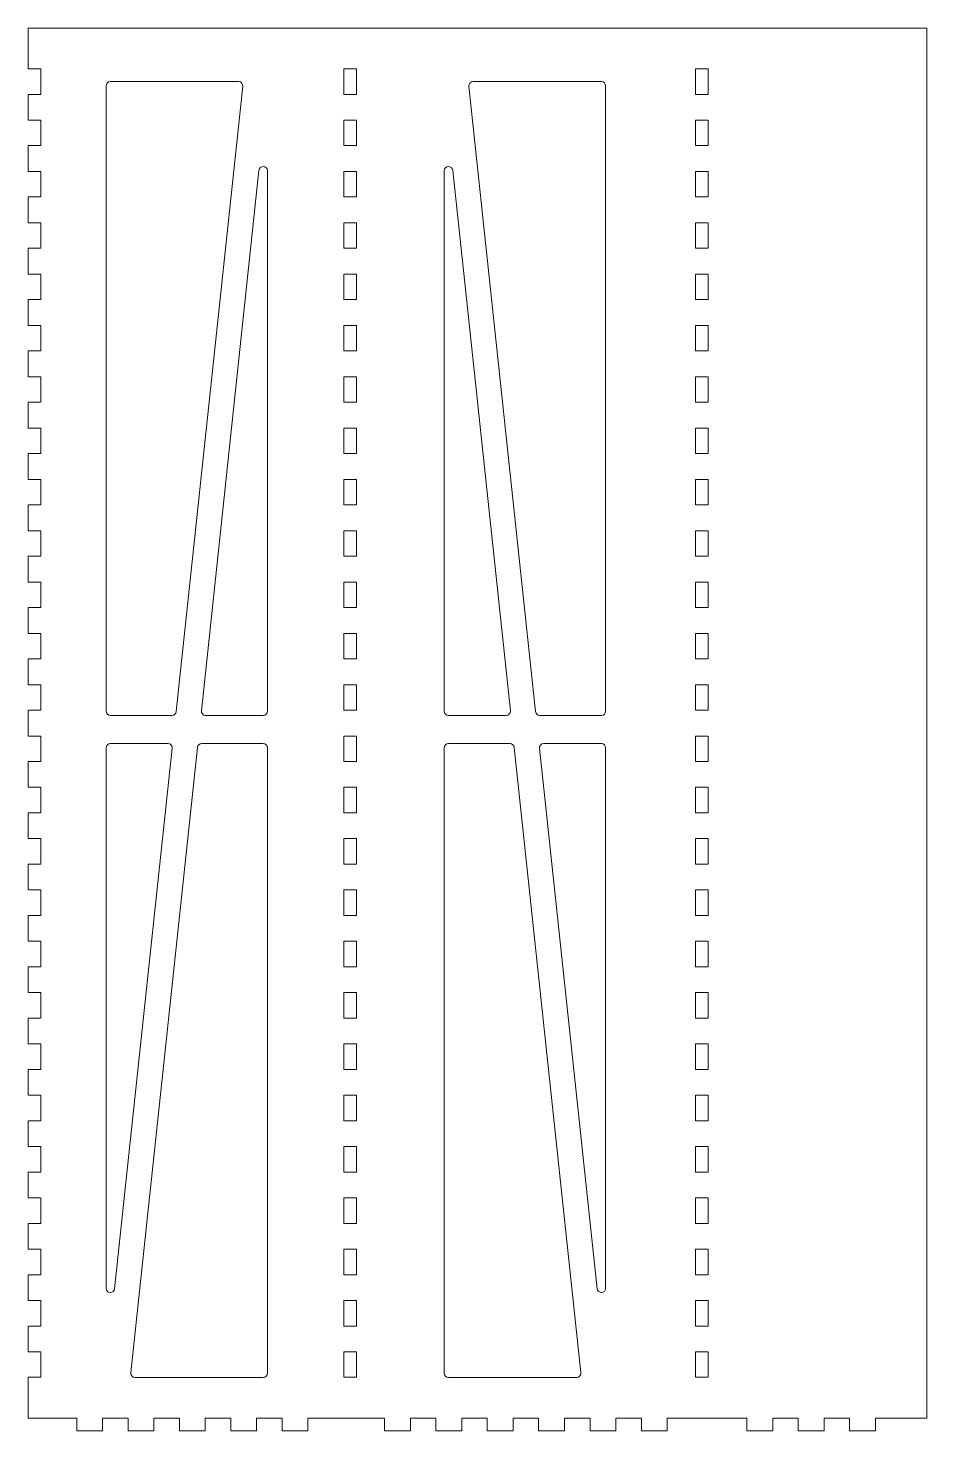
# Model space of a CAD drawing. Header units: millimetres. Extents: x 10 to 428, y 10 to 891.
# Drawn here: x 10 to 220, y 351.1 to 679.1 of the extents above; entities that cross this region are included whole.
import ezdxf

# ---------------------------------------------------------------- set-up
doc = ezdxf.new("R2010")
doc.units = ezdxf.units.MM
doc.header["$MEASUREMENT"] = 0
doc.layers.add('Layer 1', color=7, linetype='Continuous', lineweight=0)

msp = doc.modelspace()

# ---------------------------------------------------------------- linework, layer by layer
at = {"layer": 'Layer 1', "color": 18, "lineweight": 5, "true_color": 0x000000}
for points, knots in [([(220.02, 679.14), (220.02, 679.14), (10.02, 679.14), (10.02, 679.14), (10.01, 679.14), (10, 679.13), (10, 679.12), (10, 679.12), (10, 669.62), (10, 669.62), (10, 669.61), (10.01, 669.6), (10.02, 669.6), (10.02, 669.6), (13, 669.6), (13, 669.6), (13, 669.6), (13, 663.64), (13, 663.64), (13, 663.64), (10.02, 663.64), (10.02, 663.64), (10.01, 663.64), (10, 663.63), (10, 663.62), (10, 663.62), (10, 657.62), (10, 657.62), (10, 657.61), (10.01, 657.6), (10.02, 657.6), (10.02, 657.6), (13, 657.6), (13, 657.6), (13, 657.6), (13, 651.64), (13, 651.64), (13, 651.64), (10.02, 651.64), (10.02, 651.64), (10.01, 651.64), (10, 651.63), (10, 651.62), (10, 651.62), (10, 645.62), (10, 645.62), (10, 645.61), (10.01, 645.6), (10.02, 645.6), (10.02, 645.6), (13, 645.6), (13, 645.6), (13, 645.6), (13, 639.64), (13, 639.64), (13, 639.64), (10.02, 639.64), (10.02, 639.64), (10.01, 639.64), (10, 639.63), (10, 639.62), (10, 639.62), (10, 633.62), (10, 633.62), (10, 633.61), (10.01, 633.6), (10.02, 633.6), (10.02, 633.6), (13, 633.6), (13, 633.6), (13, 633.6), (13, 627.64), (13, 627.64), (13, 627.64), (10.02, 627.64), (10.02, 627.64), (10.01, 627.64), (10, 627.63), (10, 627.62), (10, 627.62), (10, 621.62), (10, 621.62), (10, 621.61), (10.01, 621.6), (10.02, 621.6), (10.02, 621.6), (13, 621.6), (13, 621.6), (13, 621.6), (13, 615.64), (13, 615.64), (13, 615.64), (10.02, 615.64), (10.02, 615.64), (10.01, 615.64), (10, 615.63), (10, 615.62), (10, 615.62), (10, 609.62), (10, 609.62), (10, 609.61), (10.01, 609.6), (10.02, 609.6), (10.02, 609.6), (13, 609.6), (13, 609.6), (13, 609.6), (13, 603.64), (13, 603.64), (13, 603.64), (10.02, 603.64), (10.02, 603.64), (10.01, 603.64), (10, 603.63), (10, 603.62), (10, 603.62), (10, 597.62), (10, 597.62), (10, 597.61), (10.01, 597.6), (10.02, 597.6), (10.02, 597.6), (13, 597.6), (13, 597.6), (13, 597.6), (13, 591.64), (13, 591.64), (13, 591.64), (10.02, 591.64), (10.02, 591.64), (10.01, 591.64), (10, 591.63), (10, 591.62), (10, 591.62), (10, 585.62), (10, 585.62), (10, 585.61), (10.01, 585.6), (10.02, 585.6), (10.02, 585.6), (13, 585.6), (13, 585.6), (13, 585.6), (13, 579.64), (13, 579.64), (13, 579.64), (10.02, 579.64), (10.02, 579.64), (10.01, 579.64), (10, 579.63), (10, 579.62), (10, 579.62), (10, 573.62), (10, 573.62), (10, 573.61), (10.01, 573.6), (10.02, 573.6), (10.02, 573.6), (13, 573.6), (13, 573.6), (13, 573.6), (13, 567.64), (13, 567.64), (13, 567.64), (10.02, 567.64), (10.02, 567.64), (10.01, 567.64), (10, 567.63), (10, 567.62), (10, 567.62), (10, 561.62), (10, 561.62), (10, 561.61), (10.01, 561.6), (10.02, 561.6), (10.02, 561.6), (13, 561.6), (13, 561.6), (13, 561.6), (13, 555.64), (13, 555.64), (13, 555.64), (10.02, 555.64), (10.02, 555.64), (10.01, 555.64), (10, 555.63), (10, 555.62), (10, 555.62), (10, 549.62), (10, 549.62), (10, 549.61), (10.01, 549.6), (10.02, 549.6), (10.02, 549.6), (13, 549.6), (13, 549.6), (13, 549.6), (13, 543.64), (13, 543.64), (13, 543.64), (10.02, 543.64), (10.02, 543.64), (10.01, 543.64), (10, 543.63), (10, 543.62), (10, 543.62), (10, 537.62), (10, 537.62), (10, 537.61), (10.01, 537.6), (10.02, 537.6), (10.02, 537.6), (13, 537.6), (13, 537.6), (13, 537.6), (13, 531.64), (13, 531.64), (13, 531.64), (10.02, 531.64), (10.02, 531.64), (10.01, 531.64), (10, 531.63), (10, 531.62), (10, 531.62), (10, 525.62), (10, 525.62), (10, 525.61), (10.01, 525.6), (10.02, 525.6), (10.02, 525.6), (13, 525.6), (13, 525.6), (13, 525.6), (13, 519.64), (13, 519.64), (13, 519.64), (10.02, 519.64), (10.02, 519.64), (10.01, 519.64), (10, 519.63), (10, 519.62), (10, 519.62), (10, 513.62), (10, 513.62), (10, 513.61), (10.01, 513.6), (10.02, 513.6), (10.02, 513.6), (13, 513.6), (13, 513.6), (13, 513.6), (13, 507.64), (13, 507.64), (13, 507.64), (10.02, 507.64), (10.02, 507.64), (10.01, 507.64), (10, 507.63), (10, 507.62), (10, 507.62), (10, 501.62), (10, 501.62), (10, 501.61), (10.01, 501.6), (10.02, 501.6), (10.02, 501.6), (13, 501.6), (13, 501.6), (13, 501.6), (13, 495.64), (13, 495.64), (13, 495.64), (10.02, 495.64), (10.02, 495.64), (10.01, 495.64), (10, 495.63), (10, 495.62), (10, 495.62), (10, 489.62), (10, 489.62), (10, 489.61), (10.01, 489.6), (10.02, 489.6), (10.02, 489.6), (13, 489.6), (13, 489.6), (13, 489.6), (13, 483.64), (13, 483.64), (13, 483.64), (10.02, 483.64), (10.02, 483.64), (10.01, 483.64), (10, 483.63), (10, 483.62), (10, 483.62), (10, 477.62), (10, 477.62), (10, 477.61), (10.01, 477.6), (10.02, 477.6), (10.02, 477.6), (13, 477.6), (13, 477.6), (13, 477.6), (13, 471.64), (13, 471.64), (13, 471.64), (10.02, 471.64), (10.02, 471.64), (10.01, 471.64), (10, 471.63), (10, 471.62), (10, 471.62), (10, 465.62), (10, 465.62), (10, 465.61), (10.01, 465.6), (10.02, 465.6), (10.02, 465.6), (13, 465.6), (13, 465.6), (13, 465.6), (13, 459.64), (13, 459.64), (13, 459.64), (10.02, 459.64), (10.02, 459.64), (10.01, 459.64), (10, 459.63), (10, 459.62), (10, 459.62), (10, 453.62), (10, 453.62), (10, 453.61), (10.01, 453.6), (10.02, 453.6), (10.02, 453.6), (13, 453.6), (13, 453.6), (13, 453.6), (13, 447.64), (13, 447.64), (13, 447.64), (10.02, 447.64), (10.02, 447.64), (10.01, 447.64), (10, 447.63), (10, 447.62), (10, 447.62), (10, 441.62), (10, 441.62), (10, 441.61), (10.01, 441.6), (10.02, 441.6), (10.02, 441.6), (13, 441.6), (13, 441.6), (13, 441.6), (13, 435.64), (13, 435.64), (13, 435.64), (10.02, 435.64), (10.02, 435.64), (10.01, 435.64), (10, 435.63), (10, 435.62), (10, 435.62), (10, 429.62), (10, 429.62), (10, 429.61), (10.01, 429.6), (10.02, 429.6), (10.02, 429.6), (13, 429.6), (13, 429.6), (13, 429.6), (13, 423.64), (13, 423.64), (13, 423.64), (10.02, 423.64), (10.02, 423.64), (10.01, 423.64), (10, 423.63), (10, 423.62), (10, 423.62), (10, 417.62), (10, 417.62), (10, 417.61), (10.01, 417.6), (10.02, 417.6), (10.02, 417.6), (13, 417.6), (13, 417.6), (13, 417.6), (13, 411.64), (13, 411.64), (13, 411.64), (10.02, 411.64), (10.02, 411.64), (10.01, 411.64), (10, 411.63), (10, 411.62), (10, 411.62), (10, 405.62), (10, 405.62), (10, 405.61), (10.01, 405.6), (10.02, 405.6), (10.02, 405.6), (13, 405.6), (13, 405.6), (13, 405.6), (13, 399.64), (13, 399.64), (13, 399.64), (10.02, 399.64), (10.02, 399.64), (10.01, 399.64), (10, 399.63), (10, 399.62), (10, 399.62), (10, 393.62), (10, 393.62), (10, 393.61), (10.01, 393.6), (10.02, 393.6), (10.02, 393.6), (13, 393.6), (13, 393.6), (13, 393.6), (13, 387.64), (13, 387.64), (13, 387.64), (10.02, 387.64), (10.02, 387.64), (10.01, 387.64), (10, 387.63), (10, 387.62), (10, 387.62), (10, 381.62), (10, 381.62), (10, 381.61), (10.01, 381.6), (10.02, 381.6), (10.02, 381.6), (13, 381.6), (13, 381.6), (13, 381.6), (13, 375.64), (13, 375.64), (13, 375.64), (10.02, 375.64), (10.02, 375.64), (10.01, 375.64), (10, 375.63), (10, 375.62), (10, 375.62), (10, 369.62), (10, 369.62), (10, 369.61), (10.01, 369.6), (10.02, 369.6), (10.02, 369.6), (13, 369.6), (13, 369.6), (13, 369.6), (13, 363.64), (13, 363.64), (13, 363.64), (10.02, 363.64), (10.02, 363.64), (10.01, 363.64), (10, 363.63), (10, 363.62), (10, 363.62), (10, 354.12), (10, 354.12), (10, 354.11), (10.01, 354.1), (10.02, 354.1), (10.02, 354.1), (21.36, 354.1), (21.36, 354.1), (21.36, 354.1), (21.36, 351.12), (21.36, 351.12), (21.36, 351.11), (21.37, 351.1), (21.38, 351.1), (21.38, 351.1), (27.37, 351.1), (27.37, 351.1), (27.39, 351.1), (27.4, 351.11), (27.4, 351.12), (27.4, 351.12), (27.4, 354.1), (27.4, 354.1), (27.4, 354.1), (33.36, 354.1), (33.36, 354.1), (33.36, 354.1), (33.36, 351.12), (33.36, 351.12), (33.36, 351.11), (33.36, 351.1), (33.38, 351.1), (33.38, 351.1), (39.38, 351.1), (39.38, 351.1), (39.39, 351.1), (39.4, 351.11), (39.4, 351.12), (39.4, 351.12), (39.4, 354.1), (39.4, 354.1), (39.4, 354.1), (45.36, 354.1), (45.36, 354.1), (45.36, 354.1), (45.36, 351.12), (45.36, 351.12), (45.36, 351.11), (45.37, 351.1), (45.38, 351.1), (45.38, 351.1), (51.38, 351.1), (51.38, 351.1), (51.39, 351.1), (51.39, 351.11), (51.39, 351.12), (51.39, 351.12), (51.39, 354.1), (51.39, 354.1), (51.39, 354.1), (57.36, 354.1), (57.36, 354.1), (57.36, 354.1), (57.36, 351.12), (57.36, 351.12), (57.36, 351.11), (57.36, 351.1), (57.37, 351.1), (57.37, 351.1), (63.38, 351.1), (63.38, 351.1), (63.39, 351.1), (63.4, 351.11), (63.4, 351.12), (63.4, 351.12), (63.4, 354.1), (63.4, 354.1), (63.4, 354.1), (69.35, 354.1), (69.35, 354.1), (69.35, 354.1), (69.35, 351.12), (69.35, 351.12), (69.35, 351.11), (69.37, 351.1), (69.38, 351.1), (69.38, 351.1), (75.38, 351.1), (75.38, 351.1), (75.39, 351.1), (75.39, 351.11), (75.39, 351.12), (75.39, 351.12), (75.39, 354.1), (75.39, 354.1), (75.39, 354.1), (93.31, 354.1), (93.31, 354.1), (93.31, 354.1), (93.31, 351.12), (93.31, 351.12), (93.31, 351.11), (93.32, 351.1), (93.33, 351.1), (93.33, 351.1), (99.33, 351.1), (99.33, 351.1), (99.34, 351.1), (99.35, 351.11), (99.35, 351.12), (99.35, 351.12), (99.35, 354.1), (99.35, 354.1), (99.35, 354.1), (105.31, 354.1), (105.31, 354.1), (105.31, 354.1), (105.31, 351.12), (105.31, 351.12), (105.31, 351.11), (105.32, 351.1), (105.33, 351.1), (105.33, 351.1), (111.33, 351.1), (111.33, 351.1), (111.34, 351.1), (111.35, 351.11), (111.35, 351.12), (111.35, 351.12), (111.35, 354.1), (111.35, 354.1), (111.35, 354.1), (117.31, 354.1), (117.31, 354.1), (117.31, 354.1), (117.31, 351.12), (117.31, 351.12), (117.31, 351.11), (117.32, 351.1), (117.33, 351.1), (117.33, 351.1), (123.33, 351.1), (123.33, 351.1), (123.34, 351.1), (123.35, 351.11), (123.35, 351.12), (123.35, 351.12), (123.35, 354.1), (123.35, 354.1), (123.35, 354.1), (129.31, 354.1), (129.31, 354.1), (129.31, 354.1), (129.31, 351.12), (129.31, 351.12), (129.31, 351.11), (129.32, 351.1), (129.33, 351.1), (129.33, 351.1), (135.33, 351.1), (135.33, 351.1), (135.35, 351.1), (135.35, 351.11), (135.35, 351.12), (135.35, 351.12), (135.35, 354.1), (135.35, 354.1), (135.35, 354.1), (141.31, 354.1), (141.31, 354.1), (141.31, 354.1), (141.31, 351.12), (141.31, 351.12), (141.31, 351.11), (141.32, 351.1), (141.33, 351.1), (141.33, 351.1), (147.33, 351.1), (147.33, 351.1), (147.34, 351.1), (147.35, 351.11), (147.35, 351.12), (147.35, 351.12), (147.35, 354.1), (147.35, 354.1), (147.35, 354.1), (153.31, 354.1), (153.31, 354.1), (153.31, 354.1), (153.31, 351.12), (153.31, 351.12), (153.31, 351.11), (153.32, 351.1), (153.33, 351.1), (153.33, 351.1), (159.33, 351.1), (159.33, 351.1), (159.34, 351.1), (159.35, 351.11), (159.35, 351.12), (159.35, 351.12), (159.35, 354.1), (159.35, 354.1), (159.35, 354.1), (177.96, 354.1), (177.96, 354.1), (177.96, 354.1), (177.96, 351.12), (177.96, 351.12), (177.96, 351.11), (177.96, 351.1), (177.98, 351.1), (177.98, 351.1), (183.98, 351.1), (183.98, 351.1), (183.99, 351.1), (184, 351.11), (184, 351.12), (184, 351.12), (184, 354.1), (184, 354.1), (184, 354.1), (189.96, 354.1), (189.96, 354.1), (189.96, 354.1), (189.96, 351.12), (189.96, 351.12), (189.96, 351.11), (189.97, 351.1), (189.98, 351.1), (189.98, 351.1), (195.98, 351.1), (195.98, 351.1), (195.99, 351.1), (196, 351.11), (196, 351.12), (196, 351.12), (196, 354.1), (196, 354.1), (196, 354.1), (201.96, 354.1), (201.96, 354.1), (201.96, 354.1), (201.96, 351.12), (201.96, 351.12), (201.96, 351.11), (201.96, 351.1), (201.97, 351.1), (201.97, 351.1), (207.98, 351.1), (207.98, 351.1), (207.99, 351.1), (208, 351.11), (208, 351.12), (208, 351.12), (208, 354.1), (208, 354.1), (208, 354.1), (220.02, 354.1), (220.02, 354.1), (220.03, 354.1), (220.04, 354.11), (220.04, 354.12), (220.04, 354.12), (220.04, 679.12), (220.04, 679.12), (220.04, 679.13), (220.03, 679.14), (220.02, 679.14)], [0, 0, 0, 0, 1, 1, 1, 2, 2, 2, 3, 3, 3, 4, 4, 4, 5, 5, 5, 6, 6, 6, 7, 7, 7, 8, 8, 8, 9, 9, 9, 10, 10, 10, 11, 11, 11, 12, 12, 12, 13, 13, 13, 14, 14, 14, 15, 15, 15, 16, 16, 16, 17, 17, 17, 18, 18, 18, 19, 19, 19, 20, 20, 20, 21, 21, 21, 22, 22, 22, 23, 23, 23, 24, 24, 24, 25, 25, 25, 26, 26, 26, 27, 27, 27, 28, 28, 28, 29, 29, 29, 30, 30, 30, 31, 31, 31, 32, 32, 32, 33, 33, 33, 34, 34, 34, 35, 35, 35, 36, 36, 36, 37, 37, 37, 38, 38, 38, 39, 39, 39, 40, 40, 40, 41, 41, 41, 42, 42, 42, 43, 43, 43, 44, 44, 44, 45, 45, 45, 46, 46, 46, 47, 47, 47, 48, 48, 48, 49, 49, 49, 50, 50, 50, 51, 51, 51, 52, 52, 52, 53, 53, 53, 54, 54, 54, 55, 55, 55, 56, 56, 56, 57, 57, 57, 58, 58, 58, 59, 59, 59, 60, 60, 60, 61, 61, 61, 62, 62, 62, 63, 63, 63, 64, 64, 64, 65, 65, 65, 66, 66, 66, 67, 67, 67, 68, 68, 68, 69, 69, 69, 70, 70, 70, 71, 71, 71, 72, 72, 72, 73, 73, 73, 74, 74, 74, 75, 75, 75, 76, 76, 76, 77, 77, 77, 78, 78, 78, 79, 79, 79, 80, 80, 80, 81, 81, 81, 82, 82, 82, 83, 83, 83, 84, 84, 84, 85, 85, 85, 86, 86, 86, 87, 87, 87, 88, 88, 88, 89, 89, 89, 90, 90, 90, 91, 91, 91, 92, 92, 92, 93, 93, 93, 94, 94, 94, 95, 95, 95, 96, 96, 96, 97, 97, 97, 98, 98, 98, 99, 99, 99, 100, 100, 100, 101, 101, 101, 102, 102, 102, 103, 103, 103, 104, 104, 104, 105, 105, 105, 106, 106, 106, 107, 107, 107, 108, 108, 108, 109, 109, 109, 110, 110, 110, 111, 111, 111, 112, 112, 112, 113, 113, 113, 114, 114, 114, 115, 115, 115, 116, 116, 116, 117, 117, 117, 118, 118, 118, 119, 119, 119, 120, 120, 120, 121, 121, 121, 122, 122, 122, 123, 123, 123, 124, 124, 124, 125, 125, 125, 126, 126, 126, 127, 127, 127, 128, 128, 128, 129, 129, 129, 130, 130, 130, 131, 131, 131, 132, 132, 132, 133, 133, 133, 134, 134, 134, 135, 135, 135, 136, 136, 136, 137, 137, 137, 138, 138, 138, 139, 139, 139, 140, 140, 140, 141, 141, 141, 142, 142, 142, 143, 143, 143, 144, 144, 144, 145, 145, 145, 146, 146, 146, 147, 147, 147, 148, 148, 148, 149, 149, 149, 150, 150, 150, 151, 151, 151, 152, 152, 152, 153, 153, 153, 154, 154, 154, 155, 155, 155, 156, 156, 156, 157, 157, 157, 158, 158, 158, 159, 159, 159, 160, 160, 160, 161, 161, 161, 162, 162, 162, 163, 163, 163, 164, 164, 164, 165, 165, 165, 166, 166, 166, 167, 167, 167, 168, 168, 168, 169, 169, 169, 170, 170, 170, 171, 171, 171, 172, 172, 172, 173, 173, 173, 174, 174, 174, 175, 175, 175, 176, 176, 176, 177, 177, 177, 178, 178, 178, 179, 179, 179, 180, 180, 180, 181, 181, 181, 182, 182, 182, 183, 183, 183, 184, 184, 184, 185, 185, 185, 186, 186, 186, 187, 187, 187, 188, 188, 188, 189, 189, 189, 190, 190, 190, 191, 191, 191, 192, 192, 192, 193, 193, 193, 194, 194, 194, 195, 195, 195, 196, 196, 196, 197, 197, 197, 198, 198, 198, 199, 199, 199, 200, 200, 200, 201, 201, 201, 202, 202, 202, 203, 203, 203, 204, 204, 204, 205, 205, 205, 206, 206, 206, 207, 207, 207, 208, 208, 208, 209, 209, 209, 210, 210, 210, 211, 211, 211, 212, 212, 212, 213, 213, 213, 214, 214, 214, 215, 215, 215, 216, 216, 216, 217, 217, 217, 218, 218, 218, 219, 219, 219, 220, 220, 220, 221, 221, 221, 222, 222, 222, 223, 223, 223, 224, 224, 224, 225, 225, 225, 226, 226, 226, 227, 227, 227, 228, 228, 228, 229, 229, 229, 230, 230, 230, 231, 231, 231, 232, 232, 232, 233, 233, 233, 234, 234, 234, 235, 235, 235, 236, 236, 236, 237, 237, 237, 238, 238, 238, 239, 239, 239, 240, 240, 240, 241, 241, 241, 242, 242, 242, 243, 243, 243, 244, 244, 244, 245, 245, 245, 246, 246, 246, 247, 247, 247, 248, 248, 248, 248]), ([(86.71, 663.64), (86.71, 663.64), (83.75, 663.64), (83.75, 663.64), (83.75, 663.64), (83.75, 669.6), (83.75, 669.6), (83.75, 669.6), (86.71, 669.6), (86.71, 669.6), (86.71, 669.6), (86.71, 663.64), (86.71, 663.64)], [0, 0, 0, 0, 1, 1, 1, 2, 2, 2, 3, 3, 3, 4, 4, 4, 4]), ([(168.91, 663.64), (168.91, 663.64), (165.95, 663.64), (165.95, 663.64), (165.95, 663.64), (165.95, 669.6), (165.95, 669.6), (165.95, 669.6), (168.91, 669.6), (168.91, 669.6), (168.91, 669.6), (168.91, 663.64), (168.91, 663.64)], [0, 0, 0, 0, 1, 1, 1, 2, 2, 2, 3, 3, 3, 4, 4, 4, 4]), ([(60.18, 665.52), (60.18, 665.52), (44.6, 519.31), (44.6, 519.31), (44.55, 518.8), (44.12, 518.42), (43.61, 518.42), (43.61, 518.42), (29.23, 518.42), (29.23, 518.42), (28.68, 518.42), (28.23, 518.87), (28.23, 519.42), (28.23, 519.42), (28.23, 665.62), (28.23, 665.62), (28.23, 666.17), (28.68, 666.62), (29.23, 666.62), (29.23, 666.62), (59.19, 666.62), (59.19, 666.62), (59.78, 666.62), (60.25, 666.11), (60.18, 665.52)], [0, 0, 0, 0, 1, 1, 1, 2, 2, 2, 3, 3, 3, 4, 4, 4, 5, 5, 5, 6, 6, 6, 7, 7, 7, 8, 8, 8, 8]), ([(143.96, 518.42), (143.96, 518.42), (129.58, 518.42), (129.58, 518.42), (129.07, 518.42), (128.64, 518.8), (128.59, 519.31), (128.59, 519.31), (113.01, 665.52), (113.01, 665.52), (112.94, 666.11), (113.41, 666.62), (114, 666.62), (114, 666.62), (143.96, 666.62), (143.96, 666.62), (144.51, 666.62), (144.96, 666.17), (144.96, 665.62), (144.96, 665.62), (144.96, 519.42), (144.96, 519.42), (144.96, 518.87), (144.51, 518.42), (143.96, 518.42)], [0, 0, 0, 0, 1, 1, 1, 2, 2, 2, 3, 3, 3, 4, 4, 4, 5, 5, 5, 6, 6, 6, 7, 7, 7, 8, 8, 8, 8]), ([(86.71, 651.64), (86.71, 651.64), (83.75, 651.64), (83.75, 651.64), (83.75, 651.64), (83.75, 657.6), (83.75, 657.6), (83.75, 657.6), (86.71, 657.6), (86.71, 657.6), (86.71, 657.6), (86.71, 651.64), (86.71, 651.64)], [0, 0, 0, 0, 1, 1, 1, 2, 2, 2, 3, 3, 3, 4, 4, 4, 4]), ([(168.91, 651.64), (168.91, 651.64), (165.95, 651.64), (165.95, 651.64), (165.95, 651.64), (165.95, 657.6), (165.95, 657.6), (165.95, 657.6), (168.91, 657.6), (168.91, 657.6), (168.91, 657.6), (168.91, 651.64), (168.91, 651.64)], [0, 0, 0, 0, 1, 1, 1, 2, 2, 2, 3, 3, 3, 4, 4, 4, 4]), ([(64.96, 518.42), (64.96, 518.42), (51.49, 518.42), (51.49, 518.42), (50.9, 518.42), (50.43, 518.93), (50.5, 519.52), (50.5, 519.52), (63.96, 645.87), (63.96, 645.87), (64.09, 647.13), (65.96, 647.03), (65.96, 645.77), (65.96, 645.77), (65.96, 519.42), (65.96, 519.42), (65.96, 518.87), (65.51, 518.42), (64.96, 518.42)], [0, 0, 0, 0, 1, 1, 1, 2, 2, 2, 3, 3, 3, 4, 4, 4, 5, 5, 5, 6, 6, 6, 6]), ([(121.7, 518.42), (121.7, 518.42), (108.24, 518.42), (108.24, 518.42), (107.68, 518.42), (107.24, 518.87), (107.24, 519.42), (107.24, 519.42), (107.24, 645.77), (107.24, 645.77), (107.24, 647.03), (109.1, 647.13), (109.23, 645.87), (109.23, 645.87), (122.7, 519.52), (122.7, 519.52), (122.76, 518.93), (122.3, 518.42), (121.7, 518.42)], [0, 0, 0, 0, 1, 1, 1, 2, 2, 2, 3, 3, 3, 4, 4, 4, 5, 5, 5, 6, 6, 6, 6]), ([(86.71, 639.64), (86.71, 639.64), (83.75, 639.64), (83.75, 639.64), (83.75, 639.64), (83.75, 645.6), (83.75, 645.6), (83.75, 645.6), (86.71, 645.6), (86.71, 645.6), (86.71, 645.6), (86.71, 639.64), (86.71, 639.64)], [0, 0, 0, 0, 1, 1, 1, 2, 2, 2, 3, 3, 3, 4, 4, 4, 4]), ([(168.91, 639.64), (168.91, 639.64), (165.95, 639.64), (165.95, 639.64), (165.95, 639.64), (165.95, 645.6), (165.95, 645.6), (165.95, 645.6), (168.91, 645.6), (168.91, 645.6), (168.91, 645.6), (168.91, 639.64), (168.91, 639.64)], [0, 0, 0, 0, 1, 1, 1, 2, 2, 2, 3, 3, 3, 4, 4, 4, 4]), ([(86.71, 627.64), (86.71, 627.64), (83.75, 627.64), (83.75, 627.64), (83.75, 627.64), (83.75, 633.6), (83.75, 633.6), (83.75, 633.6), (86.71, 633.6), (86.71, 633.6), (86.71, 633.6), (86.71, 627.64), (86.71, 627.64)], [0, 0, 0, 0, 1, 1, 1, 2, 2, 2, 3, 3, 3, 4, 4, 4, 4]), ([(168.91, 627.64), (168.91, 627.64), (165.95, 627.64), (165.95, 627.64), (165.95, 627.64), (165.95, 633.6), (165.95, 633.6), (165.95, 633.6), (168.91, 633.6), (168.91, 633.6), (168.91, 633.6), (168.91, 627.64), (168.91, 627.64)], [0, 0, 0, 0, 1, 1, 1, 2, 2, 2, 3, 3, 3, 4, 4, 4, 4]), ([(86.71, 615.64), (86.71, 615.64), (83.75, 615.64), (83.75, 615.64), (83.75, 615.64), (83.75, 621.6), (83.75, 621.6), (83.75, 621.6), (86.71, 621.6), (86.71, 621.6), (86.71, 621.6), (86.71, 615.64), (86.71, 615.64)], [0, 0, 0, 0, 1, 1, 1, 2, 2, 2, 3, 3, 3, 4, 4, 4, 4]), ([(168.91, 615.64), (168.91, 615.64), (165.95, 615.64), (165.95, 615.64), (165.95, 615.64), (165.95, 621.6), (165.95, 621.6), (165.95, 621.6), (168.91, 621.6), (168.91, 621.6), (168.91, 621.6), (168.91, 615.64), (168.91, 615.64)], [0, 0, 0, 0, 1, 1, 1, 2, 2, 2, 3, 3, 3, 4, 4, 4, 4]), ([(86.71, 603.64), (86.71, 603.64), (83.75, 603.64), (83.75, 603.64), (83.75, 603.64), (83.75, 609.6), (83.75, 609.6), (83.75, 609.6), (86.71, 609.6), (86.71, 609.6), (86.71, 609.6), (86.71, 603.64), (86.71, 603.64)], [0, 0, 0, 0, 1, 1, 1, 2, 2, 2, 3, 3, 3, 4, 4, 4, 4]), ([(168.91, 603.64), (168.91, 603.64), (165.95, 603.64), (165.95, 603.64), (165.95, 603.64), (165.95, 609.6), (165.95, 609.6), (165.95, 609.6), (168.91, 609.6), (168.91, 609.6), (168.91, 609.6), (168.91, 603.64), (168.91, 603.64)], [0, 0, 0, 0, 1, 1, 1, 2, 2, 2, 3, 3, 3, 4, 4, 4, 4]), ([(86.71, 591.64), (86.71, 591.64), (83.75, 591.64), (83.75, 591.64), (83.75, 591.64), (83.75, 597.6), (83.75, 597.6), (83.75, 597.6), (86.71, 597.6), (86.71, 597.6), (86.71, 597.6), (86.71, 591.64), (86.71, 591.64)], [0, 0, 0, 0, 1, 1, 1, 2, 2, 2, 3, 3, 3, 4, 4, 4, 4]), ([(168.91, 591.64), (168.91, 591.64), (165.95, 591.64), (165.95, 591.64), (165.95, 591.64), (165.95, 597.6), (165.95, 597.6), (165.95, 597.6), (168.91, 597.6), (168.91, 597.6), (168.91, 597.6), (168.91, 591.64), (168.91, 591.64)], [0, 0, 0, 0, 1, 1, 1, 2, 2, 2, 3, 3, 3, 4, 4, 4, 4]), ([(86.71, 579.64), (86.71, 579.64), (83.75, 579.64), (83.75, 579.64), (83.75, 579.64), (83.75, 585.6), (83.75, 585.6), (83.75, 585.6), (86.71, 585.6), (86.71, 585.6), (86.71, 585.6), (86.71, 579.64), (86.71, 579.64)], [0, 0, 0, 0, 1, 1, 1, 2, 2, 2, 3, 3, 3, 4, 4, 4, 4]), ([(168.91, 579.64), (168.91, 579.64), (165.95, 579.64), (165.95, 579.64), (165.95, 579.64), (165.95, 585.6), (165.95, 585.6), (165.95, 585.6), (168.91, 585.6), (168.91, 585.6), (168.91, 585.6), (168.91, 579.64), (168.91, 579.64)], [0, 0, 0, 0, 1, 1, 1, 2, 2, 2, 3, 3, 3, 4, 4, 4, 4]), ([(86.71, 567.64), (86.71, 567.64), (83.75, 567.64), (83.75, 567.64), (83.75, 567.64), (83.75, 573.6), (83.75, 573.6), (83.75, 573.6), (86.71, 573.6), (86.71, 573.6), (86.71, 573.6), (86.71, 567.64), (86.71, 567.64)], [0, 0, 0, 0, 1, 1, 1, 2, 2, 2, 3, 3, 3, 4, 4, 4, 4]), ([(168.91, 567.64), (168.91, 567.64), (165.95, 567.64), (165.95, 567.64), (165.95, 567.64), (165.95, 573.6), (165.95, 573.6), (165.95, 573.6), (168.91, 573.6), (168.91, 573.6), (168.91, 573.6), (168.91, 567.64), (168.91, 567.64)], [0, 0, 0, 0, 1, 1, 1, 2, 2, 2, 3, 3, 3, 4, 4, 4, 4]), ([(86.71, 555.64), (86.71, 555.64), (83.75, 555.64), (83.75, 555.64), (83.75, 555.64), (83.75, 561.6), (83.75, 561.6), (83.75, 561.6), (86.71, 561.6), (86.71, 561.6), (86.71, 561.6), (86.71, 555.64), (86.71, 555.64)], [0, 0, 0, 0, 1, 1, 1, 2, 2, 2, 3, 3, 3, 4, 4, 4, 4]), ([(168.91, 555.64), (168.91, 555.64), (165.95, 555.64), (165.95, 555.64), (165.95, 555.64), (165.95, 561.6), (165.95, 561.6), (165.95, 561.6), (168.91, 561.6), (168.91, 561.6), (168.91, 561.6), (168.91, 555.64), (168.91, 555.64)], [0, 0, 0, 0, 1, 1, 1, 2, 2, 2, 3, 3, 3, 4, 4, 4, 4]), ([(86.71, 543.64), (86.71, 543.64), (83.75, 543.64), (83.75, 543.64), (83.75, 543.64), (83.75, 549.6), (83.75, 549.6), (83.75, 549.6), (86.71, 549.6), (86.71, 549.6), (86.71, 549.6), (86.71, 543.64), (86.71, 543.64)], [0, 0, 0, 0, 1, 1, 1, 2, 2, 2, 3, 3, 3, 4, 4, 4, 4]), ([(168.91, 543.64), (168.91, 543.64), (165.95, 543.64), (165.95, 543.64), (165.95, 543.64), (165.95, 549.6), (165.95, 549.6), (165.95, 549.6), (168.91, 549.6), (168.91, 549.6), (168.91, 549.6), (168.91, 543.64), (168.91, 543.64)], [0, 0, 0, 0, 1, 1, 1, 2, 2, 2, 3, 3, 3, 4, 4, 4, 4]), ([(86.71, 531.64), (86.71, 531.64), (83.75, 531.64), (83.75, 531.64), (83.75, 531.64), (83.75, 537.6), (83.75, 537.6), (83.75, 537.6), (86.71, 537.6), (86.71, 537.6), (86.71, 537.6), (86.71, 531.64), (86.71, 531.64)], [0, 0, 0, 0, 1, 1, 1, 2, 2, 2, 3, 3, 3, 4, 4, 4, 4]), ([(168.91, 531.64), (168.91, 531.64), (165.95, 531.64), (165.95, 531.64), (165.95, 531.64), (165.95, 537.6), (165.95, 537.6), (165.95, 537.6), (168.91, 537.6), (168.91, 537.6), (168.91, 537.6), (168.91, 531.64), (168.91, 531.64)], [0, 0, 0, 0, 1, 1, 1, 2, 2, 2, 3, 3, 3, 4, 4, 4, 4]), ([(86.71, 519.64), (86.71, 519.64), (83.75, 519.64), (83.75, 519.64), (83.75, 519.64), (83.75, 525.6), (83.75, 525.6), (83.75, 525.6), (86.71, 525.6), (86.71, 525.6), (86.71, 525.6), (86.71, 519.64), (86.71, 519.64)], [0, 0, 0, 0, 1, 1, 1, 2, 2, 2, 3, 3, 3, 4, 4, 4, 4]), ([(168.91, 519.64), (168.91, 519.64), (165.95, 519.64), (165.95, 519.64), (165.95, 519.64), (165.95, 525.6), (165.95, 525.6), (165.95, 525.6), (168.91, 525.6), (168.91, 525.6), (168.91, 525.6), (168.91, 519.64), (168.91, 519.64)], [0, 0, 0, 0, 1, 1, 1, 2, 2, 2, 3, 3, 3, 4, 4, 4, 4]), ([(43.69, 510.72), (43.69, 510.72), (30.22, 384.37), (30.22, 384.37), (30.09, 383.11), (28.23, 383.21), (28.23, 384.47), (28.23, 384.47), (28.23, 510.82), (28.23, 510.82), (28.23, 511.38), (28.68, 511.82), (29.23, 511.82), (29.23, 511.82), (42.69, 511.82), (42.69, 511.82), (43.29, 511.82), (43.75, 511.31), (43.69, 510.72)], [0, 0, 0, 0, 1, 1, 1, 2, 2, 2, 3, 3, 3, 4, 4, 4, 5, 5, 5, 6, 6, 6, 6]), ([(34, 364.73), (34, 364.73), (49.58, 510.93), (49.58, 510.93), (49.63, 511.44), (50.06, 511.82), (50.57, 511.82), (50.57, 511.82), (64.96, 511.82), (64.96, 511.82), (65.51, 511.82), (65.96, 511.38), (65.96, 510.82), (65.96, 510.82), (65.96, 364.62), (65.96, 364.62), (65.96, 364.07), (65.51, 363.62), (64.96, 363.62), (64.96, 363.62), (34.99, 363.62), (34.99, 363.62), (34.4, 363.62), (33.94, 364.14), (34, 364.73)], [0, 0, 0, 0, 1, 1, 1, 2, 2, 2, 3, 3, 3, 4, 4, 4, 5, 5, 5, 6, 6, 6, 7, 7, 7, 8, 8, 8, 8]), ([(86.71, 507.64), (86.71, 507.64), (83.75, 507.64), (83.75, 507.64), (83.75, 507.64), (83.75, 513.6), (83.75, 513.6), (83.75, 513.6), (86.71, 513.6), (86.71, 513.6), (86.71, 513.6), (86.71, 507.64), (86.71, 507.64)], [0, 0, 0, 0, 1, 1, 1, 2, 2, 2, 3, 3, 3, 4, 4, 4, 4]), ([(107.24, 364.62), (107.24, 364.62), (107.24, 510.82), (107.24, 510.82), (107.24, 511.38), (107.68, 511.82), (108.24, 511.82), (108.24, 511.82), (122.62, 511.82), (122.62, 511.82), (123.13, 511.82), (123.56, 511.44), (123.61, 510.93), (123.61, 510.93), (139.19, 364.73), (139.19, 364.73), (139.25, 364.14), (138.79, 363.62), (138.2, 363.62), (138.2, 363.62), (108.24, 363.62), (108.24, 363.62), (107.68, 363.62), (107.24, 364.07), (107.24, 364.62)], [0, 0, 0, 0, 1, 1, 1, 2, 2, 2, 3, 3, 3, 4, 4, 4, 5, 5, 5, 6, 6, 6, 7, 7, 7, 8, 8, 8, 8]), ([(130.5, 511.82), (130.5, 511.82), (143.96, 511.82), (143.96, 511.82), (144.51, 511.82), (144.96, 511.38), (144.96, 510.82), (144.96, 510.82), (144.96, 384.47), (144.96, 384.47), (144.96, 383.21), (143.1, 383.11), (142.97, 384.37), (142.97, 384.37), (129.5, 510.72), (129.5, 510.72), (129.44, 511.31), (129.9, 511.82), (130.5, 511.82)], [0, 0, 0, 0, 1, 1, 1, 2, 2, 2, 3, 3, 3, 4, 4, 4, 5, 5, 5, 6, 6, 6, 6]), ([(168.91, 507.64), (168.91, 507.64), (165.95, 507.64), (165.95, 507.64), (165.95, 507.64), (165.95, 513.6), (165.95, 513.6), (165.95, 513.6), (168.91, 513.6), (168.91, 513.6), (168.91, 513.6), (168.91, 507.64), (168.91, 507.64)], [0, 0, 0, 0, 1, 1, 1, 2, 2, 2, 3, 3, 3, 4, 4, 4, 4]), ([(86.71, 495.64), (86.71, 495.64), (83.75, 495.64), (83.75, 495.64), (83.75, 495.64), (83.75, 501.6), (83.75, 501.6), (83.75, 501.6), (86.71, 501.6), (86.71, 501.6), (86.71, 501.6), (86.71, 495.64), (86.71, 495.64)], [0, 0, 0, 0, 1, 1, 1, 2, 2, 2, 3, 3, 3, 4, 4, 4, 4]), ([(168.91, 495.64), (168.91, 495.64), (165.95, 495.64), (165.95, 495.64), (165.95, 495.64), (165.95, 501.6), (165.95, 501.6), (165.95, 501.6), (168.91, 501.6), (168.91, 501.6), (168.91, 501.6), (168.91, 495.64), (168.91, 495.64)], [0, 0, 0, 0, 1, 1, 1, 2, 2, 2, 3, 3, 3, 4, 4, 4, 4]), ([(86.71, 483.64), (86.71, 483.64), (83.75, 483.64), (83.75, 483.64), (83.75, 483.64), (83.75, 489.6), (83.75, 489.6), (83.75, 489.6), (86.71, 489.6), (86.71, 489.6), (86.71, 489.6), (86.71, 483.64), (86.71, 483.64)], [0, 0, 0, 0, 1, 1, 1, 2, 2, 2, 3, 3, 3, 4, 4, 4, 4]), ([(168.91, 483.64), (168.91, 483.64), (165.95, 483.64), (165.95, 483.64), (165.95, 483.64), (165.95, 489.6), (165.95, 489.6), (165.95, 489.6), (168.91, 489.6), (168.91, 489.6), (168.91, 489.6), (168.91, 483.64), (168.91, 483.64)], [0, 0, 0, 0, 1, 1, 1, 2, 2, 2, 3, 3, 3, 4, 4, 4, 4]), ([(86.71, 471.64), (86.71, 471.64), (83.75, 471.64), (83.75, 471.64), (83.75, 471.64), (83.75, 477.6), (83.75, 477.6), (83.75, 477.6), (86.71, 477.6), (86.71, 477.6), (86.71, 477.6), (86.71, 471.64), (86.71, 471.64)], [0, 0, 0, 0, 1, 1, 1, 2, 2, 2, 3, 3, 3, 4, 4, 4, 4]), ([(168.91, 471.64), (168.91, 471.64), (165.95, 471.64), (165.95, 471.64), (165.95, 471.64), (165.95, 477.6), (165.95, 477.6), (165.95, 477.6), (168.91, 477.6), (168.91, 477.6), (168.91, 477.6), (168.91, 471.64), (168.91, 471.64)], [0, 0, 0, 0, 1, 1, 1, 2, 2, 2, 3, 3, 3, 4, 4, 4, 4]), ([(86.71, 459.64), (86.71, 459.64), (83.75, 459.64), (83.75, 459.64), (83.75, 459.64), (83.75, 465.6), (83.75, 465.6), (83.75, 465.6), (86.71, 465.6), (86.71, 465.6), (86.71, 465.6), (86.71, 459.64), (86.71, 459.64)], [0, 0, 0, 0, 1, 1, 1, 2, 2, 2, 3, 3, 3, 4, 4, 4, 4]), ([(168.91, 459.64), (168.91, 459.64), (165.95, 459.64), (165.95, 459.64), (165.95, 459.64), (165.95, 465.6), (165.95, 465.6), (165.95, 465.6), (168.91, 465.6), (168.91, 465.6), (168.91, 465.6), (168.91, 459.64), (168.91, 459.64)], [0, 0, 0, 0, 1, 1, 1, 2, 2, 2, 3, 3, 3, 4, 4, 4, 4]), ([(86.71, 447.64), (86.71, 447.64), (83.75, 447.64), (83.75, 447.64), (83.75, 447.64), (83.75, 453.6), (83.75, 453.6), (83.75, 453.6), (86.71, 453.6), (86.71, 453.6), (86.71, 453.6), (86.71, 447.64), (86.71, 447.64)], [0, 0, 0, 0, 1, 1, 1, 2, 2, 2, 3, 3, 3, 4, 4, 4, 4]), ([(168.91, 447.64), (168.91, 447.64), (165.95, 447.64), (165.95, 447.64), (165.95, 447.64), (165.95, 453.6), (165.95, 453.6), (165.95, 453.6), (168.91, 453.6), (168.91, 453.6), (168.91, 453.6), (168.91, 447.64), (168.91, 447.64)], [0, 0, 0, 0, 1, 1, 1, 2, 2, 2, 3, 3, 3, 4, 4, 4, 4]), ([(86.71, 435.64), (86.71, 435.64), (83.75, 435.64), (83.75, 435.64), (83.75, 435.64), (83.75, 441.6), (83.75, 441.6), (83.75, 441.6), (86.71, 441.6), (86.71, 441.6), (86.71, 441.6), (86.71, 435.64), (86.71, 435.64)], [0, 0, 0, 0, 1, 1, 1, 2, 2, 2, 3, 3, 3, 4, 4, 4, 4]), ([(168.91, 435.64), (168.91, 435.64), (165.95, 435.64), (165.95, 435.64), (165.95, 435.64), (165.95, 441.6), (165.95, 441.6), (165.95, 441.6), (168.91, 441.6), (168.91, 441.6), (168.91, 441.6), (168.91, 435.64), (168.91, 435.64)], [0, 0, 0, 0, 1, 1, 1, 2, 2, 2, 3, 3, 3, 4, 4, 4, 4]), ([(86.71, 423.64), (86.71, 423.64), (83.75, 423.64), (83.75, 423.64), (83.75, 423.64), (83.75, 429.6), (83.75, 429.6), (83.75, 429.6), (86.71, 429.6), (86.71, 429.6), (86.71, 429.6), (86.71, 423.64), (86.71, 423.64)], [0, 0, 0, 0, 1, 1, 1, 2, 2, 2, 3, 3, 3, 4, 4, 4, 4]), ([(168.91, 423.64), (168.91, 423.64), (165.95, 423.64), (165.95, 423.64), (165.95, 423.64), (165.95, 429.6), (165.95, 429.6), (165.95, 429.6), (168.91, 429.6), (168.91, 429.6), (168.91, 429.6), (168.91, 423.64), (168.91, 423.64)], [0, 0, 0, 0, 1, 1, 1, 2, 2, 2, 3, 3, 3, 4, 4, 4, 4]), ([(86.71, 411.64), (86.71, 411.64), (83.75, 411.64), (83.75, 411.64), (83.75, 411.64), (83.75, 417.6), (83.75, 417.6), (83.75, 417.6), (86.71, 417.6), (86.71, 417.6), (86.71, 417.6), (86.71, 411.64), (86.71, 411.64)], [0, 0, 0, 0, 1, 1, 1, 2, 2, 2, 3, 3, 3, 4, 4, 4, 4]), ([(168.91, 411.64), (168.91, 411.64), (165.95, 411.64), (165.95, 411.64), (165.95, 411.64), (165.95, 417.6), (165.95, 417.6), (165.95, 417.6), (168.91, 417.6), (168.91, 417.6), (168.91, 417.6), (168.91, 411.64), (168.91, 411.64)], [0, 0, 0, 0, 1, 1, 1, 2, 2, 2, 3, 3, 3, 4, 4, 4, 4]), ([(86.71, 399.64), (86.71, 399.64), (83.75, 399.64), (83.75, 399.64), (83.75, 399.64), (83.75, 405.6), (83.75, 405.6), (83.75, 405.6), (86.71, 405.6), (86.71, 405.6), (86.71, 405.6), (86.71, 399.64), (86.71, 399.64)], [0, 0, 0, 0, 1, 1, 1, 2, 2, 2, 3, 3, 3, 4, 4, 4, 4]), ([(168.91, 399.64), (168.91, 399.64), (165.95, 399.64), (165.95, 399.64), (165.95, 399.64), (165.95, 405.6), (165.95, 405.6), (165.95, 405.6), (168.91, 405.6), (168.91, 405.6), (168.91, 405.6), (168.91, 399.64), (168.91, 399.64)], [0, 0, 0, 0, 1, 1, 1, 2, 2, 2, 3, 3, 3, 4, 4, 4, 4]), ([(86.71, 387.64), (86.71, 387.64), (83.75, 387.64), (83.75, 387.64), (83.75, 387.64), (83.75, 393.6), (83.75, 393.6), (83.75, 393.6), (86.71, 393.6), (86.71, 393.6), (86.71, 393.6), (86.71, 387.64), (86.71, 387.64)], [0, 0, 0, 0, 1, 1, 1, 2, 2, 2, 3, 3, 3, 4, 4, 4, 4]), ([(168.91, 387.64), (168.91, 387.64), (165.95, 387.64), (165.95, 387.64), (165.95, 387.64), (165.95, 393.6), (165.95, 393.6), (165.95, 393.6), (168.91, 393.6), (168.91, 393.6), (168.91, 393.6), (168.91, 387.64), (168.91, 387.64)], [0, 0, 0, 0, 1, 1, 1, 2, 2, 2, 3, 3, 3, 4, 4, 4, 4]), ([(86.71, 375.64), (86.71, 375.64), (83.75, 375.64), (83.75, 375.64), (83.75, 375.64), (83.75, 381.6), (83.75, 381.6), (83.75, 381.6), (86.71, 381.6), (86.71, 381.6), (86.71, 381.6), (86.71, 375.64), (86.71, 375.64)], [0, 0, 0, 0, 1, 1, 1, 2, 2, 2, 3, 3, 3, 4, 4, 4, 4]), ([(168.91, 375.64), (168.91, 375.64), (165.95, 375.64), (165.95, 375.64), (165.95, 375.64), (165.95, 381.6), (165.95, 381.6), (165.95, 381.6), (168.91, 381.6), (168.91, 381.6), (168.91, 381.6), (168.91, 375.64), (168.91, 375.64)], [0, 0, 0, 0, 1, 1, 1, 2, 2, 2, 3, 3, 3, 4, 4, 4, 4]), ([(86.71, 363.64), (86.71, 363.64), (83.75, 363.64), (83.75, 363.64), (83.75, 363.64), (83.75, 369.6), (83.75, 369.6), (83.75, 369.6), (86.71, 369.6), (86.71, 369.6), (86.71, 369.6), (86.71, 363.64), (86.71, 363.64)], [0, 0, 0, 0, 1, 1, 1, 2, 2, 2, 3, 3, 3, 4, 4, 4, 4]), ([(168.91, 363.64), (168.91, 363.64), (165.95, 363.64), (165.95, 363.64), (165.95, 363.64), (165.95, 369.6), (165.95, 369.6), (165.95, 369.6), (168.91, 369.6), (168.91, 369.6), (168.91, 369.6), (168.91, 363.64), (168.91, 363.64)], [0, 0, 0, 0, 1, 1, 1, 2, 2, 2, 3, 3, 3, 4, 4, 4, 4])]:
    msp.add_open_spline(points, degree=3, knots=knots, dxfattribs=at)

doc.saveas('drawing.dxf')
